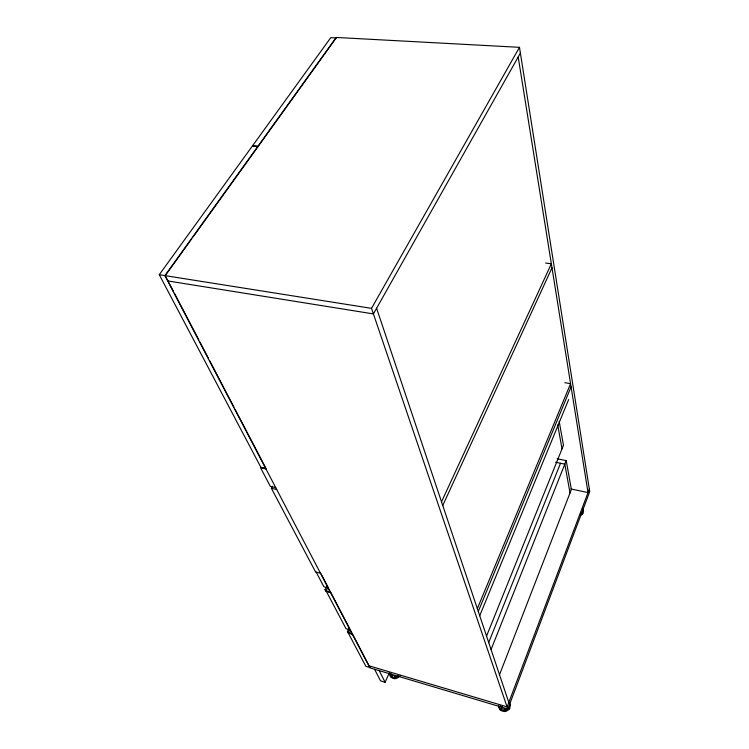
<?xml version="1.0" encoding="UTF-8"?>
<svg xmlns="http://www.w3.org/2000/svg" width="749" height="749" viewBox="0 0 749 749"><rect width="100%" height="100%" fill="white"/><g stroke="black" fill="none" stroke-linecap="round" stroke-linejoin="round"><path stroke-width="1.12" d="M330.019 591.832L326.124 590.83L324.944 589.435L325.984 591.317L330.749 592.412L350.335 629.9L346.01 628.673L326.236 591.186M583.153 508.468L583.003 511.492L580.531 513.823L581.748 514.61L580.222 515.331M509.797 703.199L509.46 706.981L506.633 709.809L502.626 710.324L499.34 708.301L498.572 705.595M510.275 704.622L510.153 706.045L509.704 704.725M502.513 706.944L501.231 706.522M327.585 587.141L330.674 592.281L328.352 591.757M589.341 489.088L507.148 706.869L368.836 665.749M499.311 675.252L571.384 489.471L566.216 460.616L557.069 458.762M491.119 649.402L566.216 460.616M488.638 642.708L560.514 463.266M486.513 636.163L563.473 445.29L559.175 421.312M479.725 615.734L568.669 399.535M477.347 608.647L570.569 383.675L564.812 382.673M478.283 611.437L571.075 386.858M374.556 669.25L380.576 680.888L385.117 682.264L389.405 672.686M442.753 505.491L551.994 267.824M441.526 501.839L551.348 263.798L545.572 263.039M352.236 633.907C345.645 622.522 357.638 640.133 347.442 631.529L348.959 628.364M348.098 632.484L349.605 629.329M349.643 629.572L348.145 632.868L347.442 631.529M326.124 590.83L327.697 587.693M325.272 589.529L326.854 586.392M520.386 53.095L373.414 313.915L167.654 280.912M500.426 705.652L500.678 706.55L498.993 707.056L499.845 709.724L500.978 710.427L500.519 709.116L501.521 707.711L502.429 708.273L501.427 709.678L501.98 711.044L504.62 711.55L504.011 708.601L505.004 708.47L505.612 711.419L508.178 710.164L371.523 308.354L519.478 47.327L336.217 37.45L164.892 275.641L369.959 667.883L507.869 708.985L589.735 491.606L519.478 47.327M320.731 573.238L315.601 572.011L271.353 488.273L272.505 486.232M191.847 238.65L165.248 275.651L173.375 291.192M193.214 236.759L258.012 146.635L252.338 146.074L159.265 274.705L260.83 467.217L265.951 468.397L235.092 409.329M507.728 708.854L508.44 708.151L508.88 709.462L509.938 708.404L509.629 705.67M581.187 513.196L582.357 514.029L583.284 513.159L583.078 510.481M398.084 675.645L396.661 676.984L392.869 677.499L389.911 675.617L389.424 673.351M399.133 676.75L400.2 675.748M397.785 676.085L398.431 677.414L395.94 678.603L395.247 675.738L394.311 675.87L395.004 678.734L392.476 678.22L391.811 676.899L392.841 675.57L392.027 675.055L390.997 676.375L391.652 677.695L390.632 677.049L390.351 675.776M389.695 674.446L391.306 673.96M394.349 677.414L395.294 677.283M504.171 710.239L505.163 710.108M159.265 274.705L371.523 308.354M555.646 462.273L564.812 464.137L570.036 492.945M570.991 488.957L588.021 492.57L518.196 56.99M265.97 468.986L260.502 467.722L270.333 486.335L275.707 487.608M271.353 488.273L276.718 489.546M507.644 708.357L508.88 709.462M397.335 676.375L398.431 677.414M316.115 572.011L323.905 586.776L328.446 588.002L321.246 574.221M174.451 293.262L198.813 339.896M199.899 341.965L208.559 358.546M209.645 360.625L234.006 407.25M379.172 670.627L385.117 682.264M376.597 308.26L508.814 702.459M557.696 424.908L562.04 448.838M581.748 514.61L581.486 513.074L582.095 512.494L582.357 514.029M583.125 509.732L583.377 511.277M505.612 711.419L505.463 709.78L504.47 709.912L504.62 711.55M394.957 677.19L395.004 678.734M336.161 37.956L258.349 146.167L252.675 145.596L330.777 37.656L336.161 37.956M352.461 633.972L348.126 632.727L365.868 666.31L369.997 667.537L352.461 633.972M499.209 707.477L498.74 706.157L499.209 707.477"/></g></svg>
